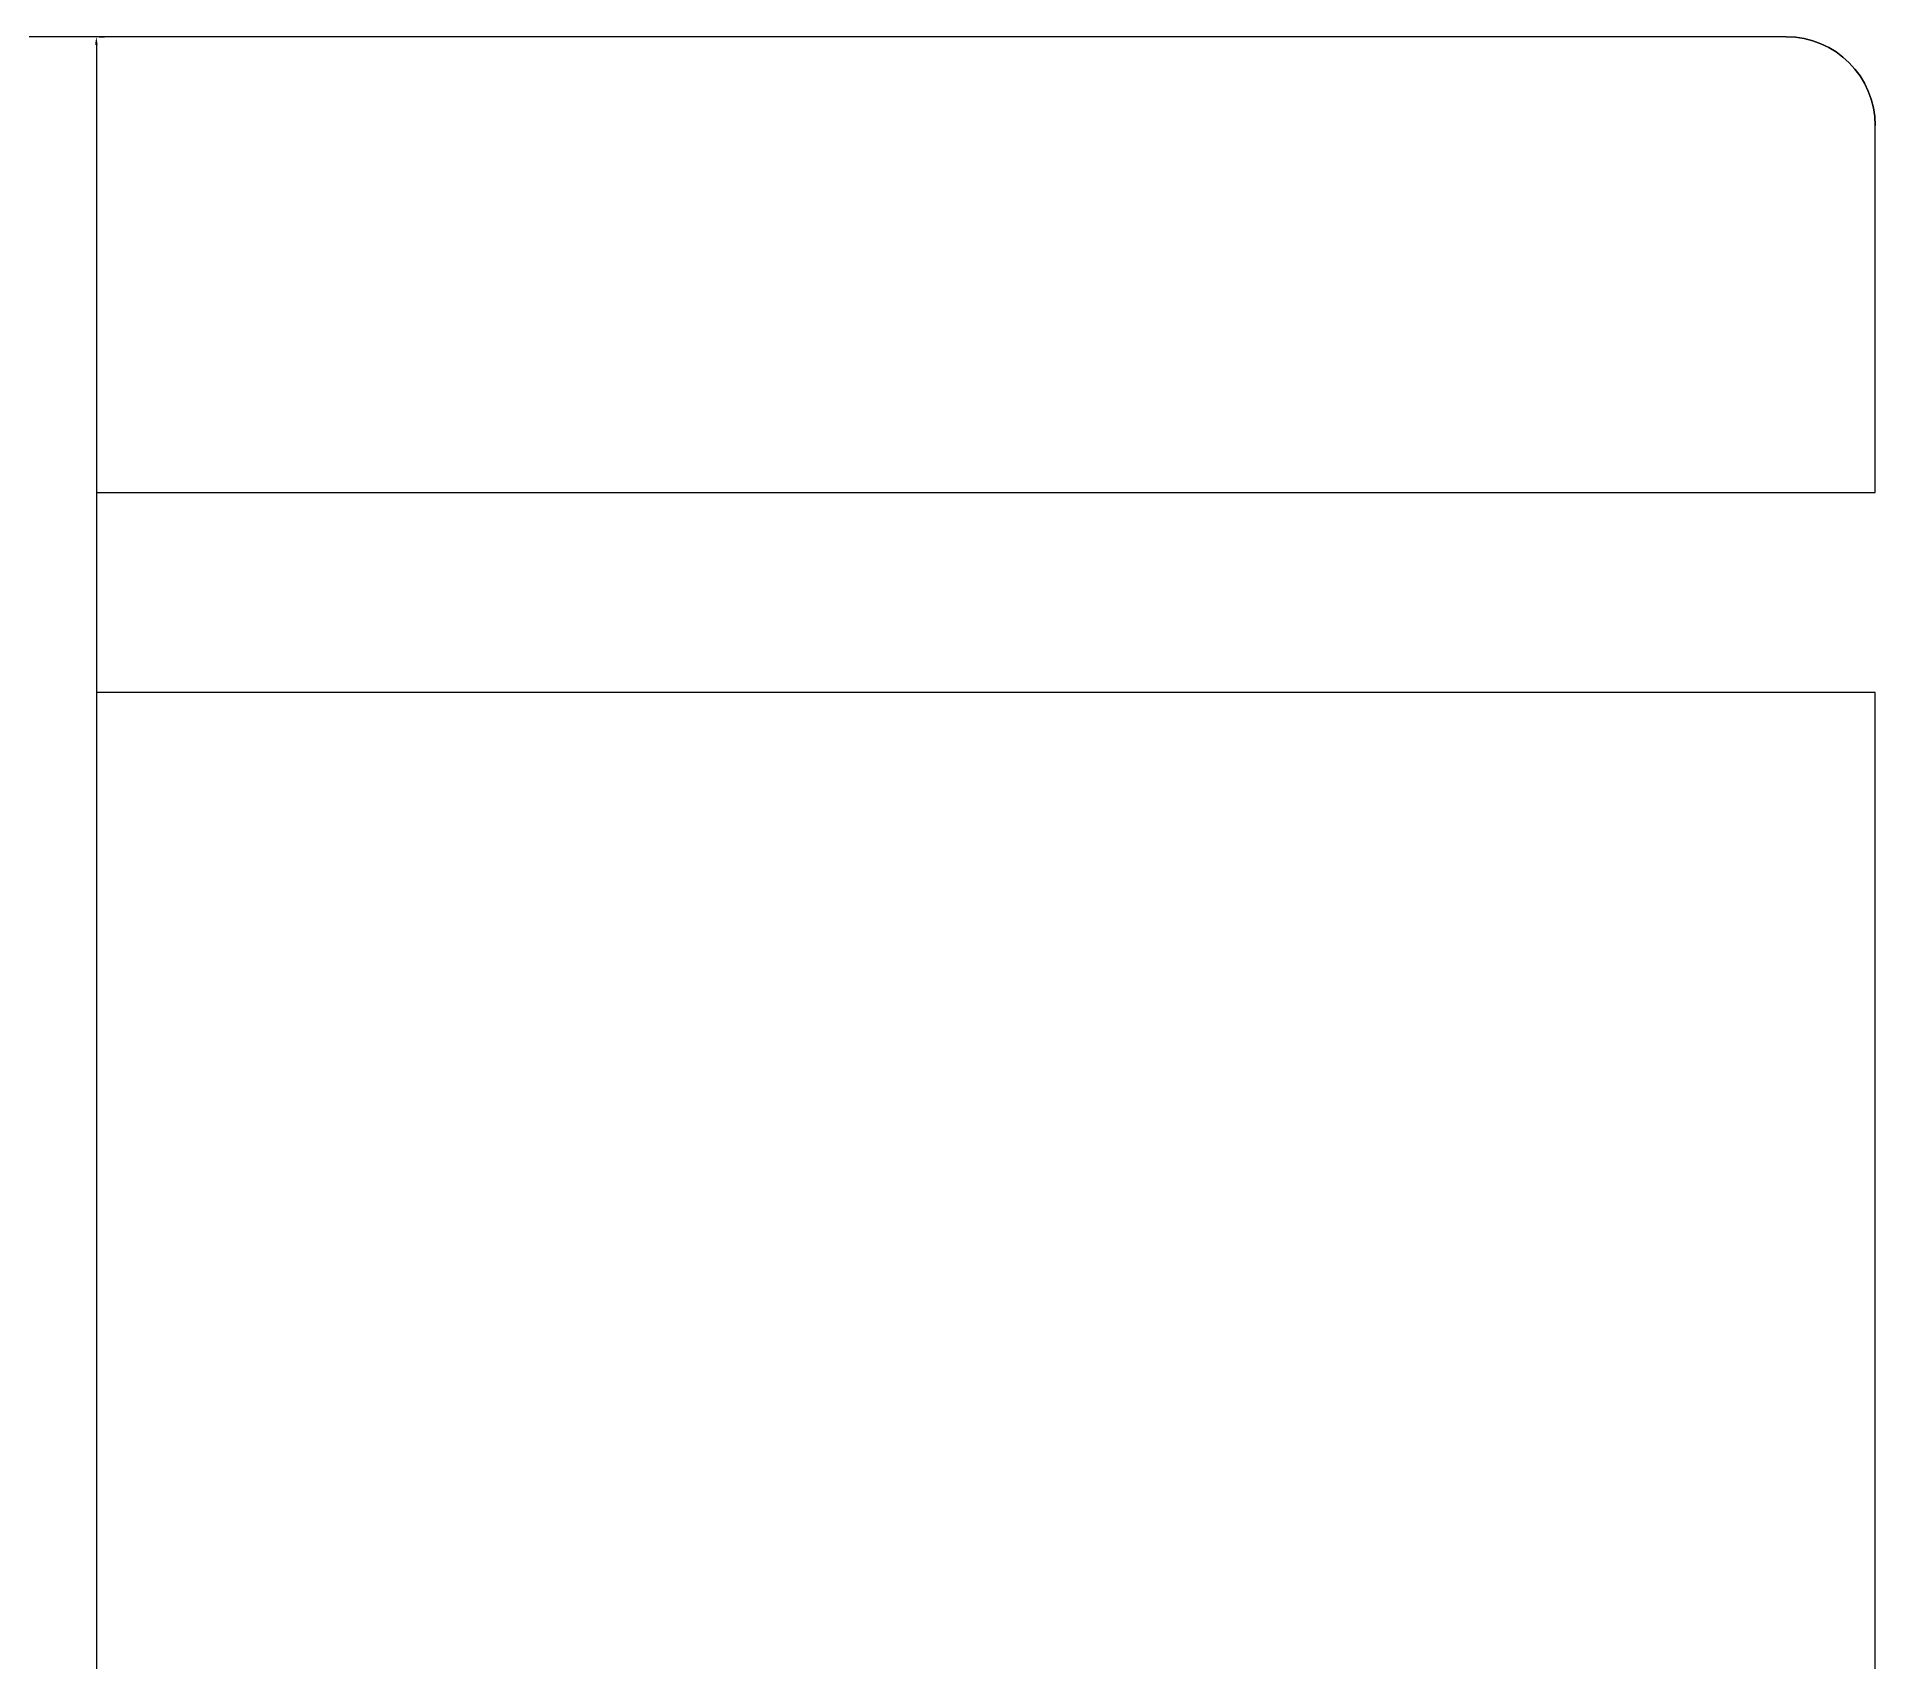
# Model space of a CAD drawing. Extents: x 131 to 216, y 113 to 303.
# Drawn here: x 174.41 to 215.77, y 264.24 to 300.79 of the extents above; entities that cross this region are included whole.
import ezdxf

# ---------------------------------------------------------------- set-up
doc = ezdxf.new("R2010")
doc.units = 0
doc.layers.get('0').update_dxf_attribs({"linetype": 'CONTINUOUS'})
doc.layers.get('DEFPOINTS').update_dxf_attribs({"linetype": 'CONTINUOUS'})
doc.layers.add('A-DETL-___4', color=4, linetype='CONTINUOUS')
doc.dimstyles.get("Standard").update_dxf_attribs({"dimtxt": 0.18, "dimasz": 0.18, "dimexe": 0.18, "dimexo": 0.0625, "dimgap": 0.09, "dimtad": 0, "dimtih": 1, "dimtoh": 1, "dimzin": 0, "dimcen": 0.09, "dimazin": 3, "dimtfac": 1, "dimtofl": 0, "dimtmove": 0, "dimatfit": 3})

# ---------------------------------------------------------------- blocks, each defined once
blk = doc.blocks.new('*U7')
at = {"layer": 'A-DETL-___4', "extrusion": (-1.62e-14, 1, 0)}
for p, q in [((213.765, 300.791), (157.702, 300.791)), ((213.765, 300.791, 5), (157.702, 300.791, 5)), ((213.765, 300.791), (213.765, 300.791, 5))]:
    blk.add_line(p, q, dxfattribs=at)
at = {"layer": 'A-DETL-___4'}
for p, q in [((213.765, 300.791, 5), (157.702, 300.791, 5)), ((213.765, 300.791), (213.765, 300.791, 5)), ((215.765, 298.791), (215.765, 298.791, 5)), ((215.765, 290.541, 5), (215.765, 298.791, 5)), ((175.765, 286.041, 5), (175.765, 290.541, 5)), ((175.765, 290.541, 5), (215.765, 290.541, 5)), ((215.765, 286.041, 5), (175.765, 286.041, 5)), ((215.765, 130.541, 5), (215.765, 286.041, 5))]:
    blk.add_line(p, q, dxfattribs=at)
at = {"layer": 'A-DETL-___4', "extrusion": (0, 0, -1)}
for p, q in [((213.765, 300.791), (157.702, 300.791)), ((215.765, 290.541), (215.765, 298.791)), ((175.765, 286.041), (175.765, 290.541)), ((175.765, 290.541), (215.765, 290.541)), ((215.765, 286.041), (175.765, 286.041)), ((215.765, 130.541), (215.765, 286.041))]:
    blk.add_line(p, q, dxfattribs=at)
at = {"layer": 'A-DETL-___4', "extrusion": (1, -1.4332e-12, 0)}
for p, q in [((215.765, 290.541), (215.765, 298.791)), ((215.765, 298.791), (215.765, 298.791, 5)), ((215.765, 290.541, 5), (215.765, 298.791, 5)), ((215.765, 290.541), (215.765, 290.541, 5))]:
    blk.add_line(p, q, dxfattribs=at)
at = {"layer": 'A-DETL-___4', "extrusion": (-1e-16, -1, 0)}
for p, q in [((175.765, 290.541), (215.765, 290.541)), ((175.765, 290.541, 5), (215.765, 290.541, 5)), ((175.765, 290.541), (175.765, 290.541, 5)), ((215.765, 290.541), (215.765, 290.541, 5))]:
    blk.add_line(p, q, dxfattribs=at)
at = {"layer": 'A-DETL-___4', "extrusion": (1, -1e-16, 0)}
for p, q in [((175.765, 286.041), (175.765, 290.541)), ((175.765, 290.541), (175.765, 290.541, 5)), ((175.765, 286.041, 5), (175.765, 290.541, 5)), ((175.765, 286.041), (175.765, 286.041, 5)), ((215.765, 130.541), (215.765, 286.041)), ((215.765, 286.041), (215.765, 286.041, 5)), ((215.765, 130.541, 5), (215.765, 286.041, 5))]:
    blk.add_line(p, q, dxfattribs=at)
at = {"layer": 'A-DETL-___4', "extrusion": (1e-16, 1, 0)}
for p, q in [((215.765, 286.041), (175.765, 286.041)), ((175.765, 286.041), (175.765, 286.041, 5)), ((215.765, 286.041, 5), (175.765, 286.041, 5)), ((215.765, 286.041), (215.765, 286.041, 5))]:
    blk.add_line(p, q, dxfattribs=at)
at = {"layer": 'A-DETL-___4'}
for centre in [(213.765, 298.791), (213.765, 298.791, 5), (213.765, 298.791, 5)]:
    blk.add_arc(centre, 2, 0, 90, dxfattribs=at)
at = {"layer": 'A-DETL-___4', "extrusion": (0, 0, -1)}
blk.add_arc((-213.765, 298.791), 2, 90, 180, dxfattribs=at)
blk = doc.blocks.new('*U8')
at = {"color": 0}
blk.add_text('185.0000', height=0.18, rotation=360, dxfattribs=at).set_placement((175.214, 208.201))
blk = doc.blocks.new('*D3')
at = {"color": 0}
for p, q in [((175.816, 300.791), (175.934, 300.791)), ((175.754, 300.611), (175.754, 208.471)), ((175.754, 115.971), (175.754, 208.111)), ((175.816, 115.791), (175.934, 115.791))]:
    blk.add_line(p, q, dxfattribs=at)
for points in [[(175.724, 300.611), (175.784, 300.611), (175.754, 300.791)], [(175.724, 115.971), (175.784, 115.971), (175.754, 115.791)]]:
    blk.add_solid(points, dxfattribs=at)
at = {"layer": 'DEFPOINTS', "color": 0}
for p in [(175.754, 300.791, -5), (175.754, 115.791, -5), (175.754, 115.791)]:
    blk.add_point(p, dxfattribs=at)
blk.add_blockref('*U8', (0, 0))

msp = doc.modelspace()

# ---------------------------------------------------------------- block references
msp.add_blockref('*U7', (0, 0))

# ---------------------------------------------------------------- dimensions: what is measured, and where the dimension line sits
dim = msp.add_linear_dim(base=(175.754, 115.791, 5), p1=(175.754, 300.791), p2=(175.754, 115.791), angle=270, dimstyle='Standard')
dim.commit()
dim.dimension.update_dxf_attribs({"geometry": '*D3', "text_midpoint": (175.754, 208.291, 5)})

doc.saveas('drawing.dxf')
